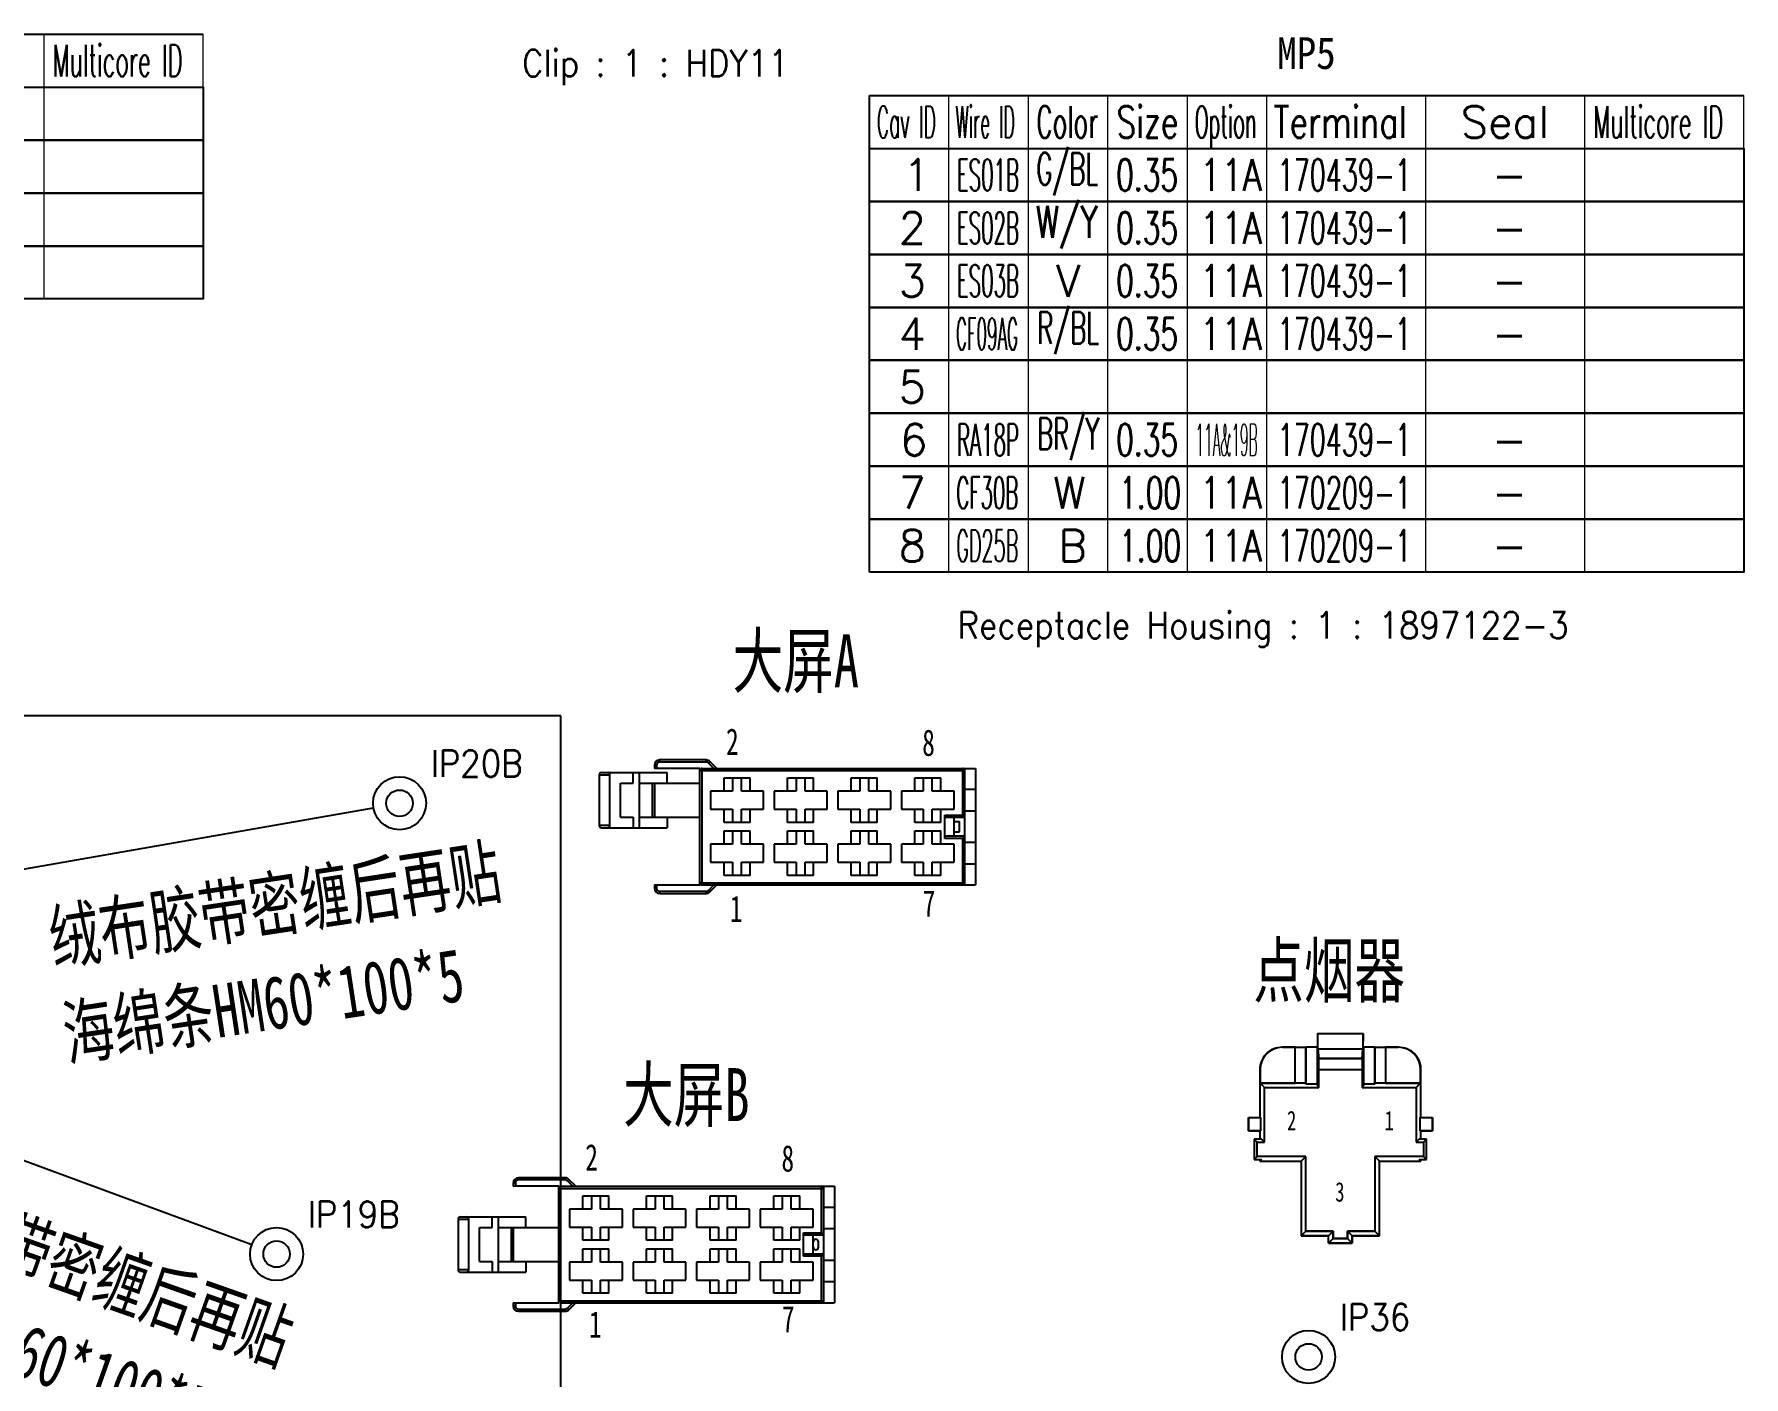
# Model space of a CAD drawing. Header units: inches. Extents: x 47316 to 59086, y 3141 to 11743.
# Drawn here: x 52563.9 to 52725.3, y 8480.9 to 8607.6 of the extents above; entities that cross this region are included whole.
import ezdxf

# ---------------------------------------------------------------- set-up
doc = ezdxf.new("R2010")
doc.units = ezdxf.units.IN
doc.header["$MEASUREMENT"] = 0
doc.layers.add('___SHELL', color=7, linetype='Continuous')
doc.styles.add('MtX_FangSong_GB2312', font='')
doc.styles.add('MtX_KaiTi_GB2312', font='')
doc.styles.get("Standard").update_dxf_attribs({"font": ''})
doc.styles.get('MtX_FangSong_GB2312').set_extended_font_data('FangSong_GB2312')
doc.styles.get('MtX_KaiTi_GB2312').set_extended_font_data('KaiTi_GB2312')
doc.styles.get('Standard').set_extended_font_data('SimSun')
doc.linetypes.add('_VH_FOAM_COVERING_2', pattern='A,0.0001,[31,VeSys.shx,S=0.1,R=0,X=0,Y=0],-0.4,[31,VeSys.shx,S=0.1,R=180,X=0,Y=0],-0.0001', length=0.4002)

msp = doc.modelspace()

# ---------------------------------------------------------------- linework, layer by layer
at = {"color": 0, "linetype": 'Continuous', "lineweight": -2}
for p, q in [((52497.38, 8607.59), (52579.88, 8607.59)), ((52497.38, 8602.59), (52579.88, 8602.59)), ((52642.76, 8601.8), (52725.26, 8601.8)), ((52642.76, 8596.8), (52642.76, 8601.8)), ((52642.76, 8596.8), (52725.26, 8596.8))]:
    msp.add_line(p, q, dxfattribs=at)
at = {"color": 7, "linetype": 'Continuous', "lineweight": 15}
for p, q in [((52564.88, 8602.59), (52564.88, 8607.59)), ((52579.88, 8602.59), (52579.88, 8607.59)), ((52650.26, 8596.8), (52650.26, 8601.8)), ((52657.76, 8596.8), (52657.76, 8601.8)), ((52665.26, 8596.8), (52665.26, 8601.8)), ((52672.76, 8596.8), (52672.76, 8601.8)), ((52680.26, 8596.8), (52680.26, 8601.8)), ((52695.26, 8596.8), (52695.26, 8601.8)), ((52710.26, 8596.8), (52710.26, 8601.8)), ((52725.26, 8596.8), (52725.26, 8601.8))]:
    msp.add_line(p, q, dxfattribs=at)
at = {"color": 102, "linetype": 'Continuous', "lineweight": 15}
for p, q in [((52564.88, 8597.59), (52564.88, 8602.59)), ((52564.88, 8592.59), (52564.88, 8597.59)), ((52650.26, 8591.8), (52650.26, 8596.8)), ((52657.76, 8591.8), (52657.76, 8596.8)), ((52665.26, 8591.8), (52665.26, 8596.8)), ((52672.76, 8591.8), (52672.76, 8596.8)), ((52680.26, 8591.8), (52680.26, 8596.8)), ((52695.26, 8591.8), (52695.26, 8596.8)), ((52710.26, 8591.8), (52710.26, 8596.8)), ((52564.88, 8587.59), (52564.88, 8592.59)), ((52650.26, 8586.8), (52650.26, 8591.8)), ((52657.76, 8586.8), (52657.76, 8591.8)), ((52665.26, 8586.8), (52665.26, 8591.8)), ((52672.76, 8586.8), (52672.76, 8591.8)), ((52680.26, 8586.8), (52680.26, 8591.8)), ((52695.26, 8586.8), (52695.26, 8591.8)), ((52710.26, 8586.8), (52710.26, 8591.8)), ((52564.88, 8582.59), (52564.88, 8587.59)), ((52650.26, 8581.8), (52650.26, 8586.8)), ((52657.76, 8581.8), (52657.76, 8586.8)), ((52665.26, 8581.8), (52665.26, 8586.8)), ((52672.76, 8581.8), (52672.76, 8586.8)), ((52680.26, 8581.8), (52680.26, 8586.8)), ((52695.26, 8581.8), (52695.26, 8586.8)), ((52710.26, 8581.8), (52710.26, 8586.8)), ((52650.26, 8576.8), (52650.26, 8581.8)), ((52657.76, 8576.8), (52657.76, 8581.8)), ((52665.26, 8576.8), (52665.26, 8581.8)), ((52672.76, 8576.8), (52672.76, 8581.8)), ((52680.26, 8576.8), (52680.26, 8581.8)), ((52695.26, 8576.8), (52695.26, 8581.8)), ((52710.26, 8576.8), (52710.26, 8581.8)), ((52650.26, 8571.8), (52650.26, 8576.8)), ((52657.76, 8571.8), (52657.76, 8576.8)), ((52665.26, 8571.8), (52665.26, 8576.8)), ((52672.76, 8571.8), (52672.76, 8576.8)), ((52680.26, 8571.8), (52680.26, 8576.8)), ((52695.26, 8571.8), (52695.26, 8576.8)), ((52710.26, 8571.8), (52710.26, 8576.8)), ((52650.26, 8566.8), (52650.26, 8571.8)), ((52657.76, 8566.8), (52657.76, 8571.8)), ((52665.26, 8566.8), (52665.26, 8571.8)), ((52672.76, 8566.8), (52672.76, 8571.8)), ((52680.26, 8566.8), (52680.26, 8571.8)), ((52695.26, 8566.8), (52695.26, 8571.8)), ((52710.26, 8566.8), (52710.26, 8571.8)), ((52650.26, 8561.8), (52650.26, 8566.8)), ((52657.76, 8561.8), (52657.76, 8566.8)), ((52665.26, 8561.8), (52665.26, 8566.8)), ((52672.76, 8561.8), (52672.76, 8566.8)), ((52680.26, 8561.8), (52680.26, 8566.8)), ((52695.26, 8561.8), (52695.26, 8566.8)), ((52710.26, 8561.8), (52710.26, 8566.8)), ((52650.26, 8556.8), (52650.26, 8561.8)), ((52657.76, 8556.8), (52657.76, 8561.8)), ((52665.26, 8556.8), (52665.26, 8561.8)), ((52672.76, 8556.8), (52672.76, 8561.8)), ((52680.26, 8556.8), (52680.26, 8561.8)), ((52695.26, 8556.8), (52695.26, 8561.8)), ((52710.26, 8556.8), (52710.26, 8561.8))]:
    msp.add_line(p, q, dxfattribs=at)
at = {"color": 1}
for p, q in [((52613.63, 8543.23), (52493.36, 8543.23)), ((52613.63, 8464.91), (52613.63, 8543.23))]:
    msp.add_line(p, q, dxfattribs=at)
at = {"color": 0, "linetype": '_VH_FOAM_COVERING_2', "lineweight": -2, "ltscale": 5}
for p, q in [((52514.84, 8520.35), (52595.96, 8534.55)), ((52584.47, 8493.3), (52514.73, 8519.05))]:
    msp.add_line(p, q, dxfattribs=at)
at = {"color": 0, "linetype": 'Continuous', "lineweight": -2}
for points in [[(52497.38, 8597.59), (52497.38, 8602.59), (52579.88, 8602.59), (52579.88, 8597.59)], [(52497.38, 8592.59), (52497.38, 8597.59), (52579.88, 8597.59), (52579.88, 8592.59)], [(52642.76, 8591.8), (52642.76, 8596.8), (52725.26, 8596.8), (52725.26, 8591.8)], [(52497.38, 8587.59), (52497.38, 8592.59), (52579.88, 8592.59), (52579.88, 8587.59)], [(52642.76, 8586.8), (52642.76, 8591.8), (52725.26, 8591.8), (52725.26, 8586.8)], [(52497.38, 8582.59), (52497.38, 8587.59), (52579.88, 8587.59), (52579.88, 8582.59)], [(52642.76, 8581.8), (52642.76, 8586.8), (52725.26, 8586.8), (52725.26, 8581.8)], [(52642.76, 8576.8), (52642.76, 8581.8), (52725.26, 8581.8), (52725.26, 8576.8)], [(52642.76, 8571.8), (52642.76, 8576.8), (52725.26, 8576.8), (52725.26, 8571.8)], [(52642.76, 8566.8), (52642.76, 8571.8), (52725.26, 8571.8), (52725.26, 8566.8)], [(52642.76, 8561.8), (52642.76, 8566.8), (52725.26, 8566.8), (52725.26, 8561.8)], [(52642.76, 8556.8), (52642.76, 8561.8), (52725.26, 8561.8), (52725.26, 8556.8)]]:
    msp.add_lwpolyline(points, close=True, dxfattribs=at)
for centre, radius in [((52598.42, 8534.99), 2.5), ((52598.42, 8534.99), 1.25), ((52586.82, 8492.44), 2.5), ((52586.82, 8492.44), 1.25), ((52684.2, 8482.73), 2.5), ((52684.2, 8482.73), 1.25)]:
    msp.add_circle(centre, radius, dxfattribs=at)
at = {"layer": '___SHELL', "color": 0, "linetype": 'ByBlock', "lineweight": -2}
for p, q in [((52622.47, 8538.58), (52622.47, 8538.28)), ((52622.67, 8538.58), (52622.47, 8538.58)), ((52622.67, 8538.58), (52622.67, 8538.28)), ((52622.97, 8538.88), (52622.97, 8539.08)), ((52627.36, 8539.08), (52622.97, 8539.08)), ((52627.36, 8538.88), (52622.97, 8538.88)), ((52627.36, 8538.88), (52627.36, 8539.08)), ((52627.57, 8538.79), (52627.71, 8538.93)), ((52628.08, 8538.28), (52627.57, 8538.79)), ((52628.37, 8538.28), (52627.71, 8538.93)), ((52617.27, 8537.68), (52617.27, 8532.88)), ((52617.27, 8537.68), (52618.27, 8537.68)), ((52617.47, 8537.88), (52623.67, 8537.88)), ((52618.27, 8532.88), (52618.27, 8537.68)), ((52620.47, 8536.88), (52620.47, 8537.88)), ((52621.07, 8532.68), (52621.07, 8537.88)), ((52626.77, 8538.28), (52622.47, 8538.28)), ((52623.67, 8536.88), (52623.67, 8537.88)), ((52626.77, 8527.28), (52626.77, 8538.28)), ((52626.77, 8538.08), (52651.77, 8538.08)), ((52626.97, 8527.28), (52626.97, 8538.28)), ((52626.97, 8538.28), (52652.77, 8538.28)), ((52629.04, 8536.13), (52629.04, 8537.38)), ((52629.04, 8537.38), (52631.49, 8537.38)), ((52629.84, 8537.38), (52629.84, 8536.13)), ((52630.69, 8536.13), (52630.69, 8537.38)), ((52631.49, 8536.13), (52631.49, 8537.38)), ((52635.04, 8536.13), (52635.04, 8537.38)), ((52635.04, 8537.38), (52637.49, 8537.38)), ((52635.84, 8537.38), (52635.84, 8536.13)), ((52636.69, 8536.13), (52636.69, 8537.38)), ((52637.49, 8536.13), (52637.49, 8537.38)), ((52641.04, 8537.38), (52643.49, 8537.38)), ((52641.04, 8536.13), (52641.04, 8537.38)), ((52641.84, 8537.38), (52641.84, 8536.13)), ((52642.69, 8536.13), (52642.69, 8537.38)), ((52643.49, 8536.13), (52643.49, 8537.38)), ((52647.04, 8537.38), (52649.49, 8537.38)), ((52647.04, 8536.13), (52647.04, 8537.38)), ((52647.84, 8537.38), (52647.84, 8536.13)), ((52648.69, 8536.13), (52648.69, 8537.38)), ((52649.49, 8536.13), (52649.49, 8537.38)), ((52651.57, 8533.88), (52651.57, 8538.28)), ((52651.77, 8527.28), (52651.77, 8538.28)), ((52652.77, 8538.28), (52652.77, 8527.28)), ((52619.27, 8533.68), (52619.27, 8536.88)), ((52619.27, 8536.88), (52620.47, 8536.88)), ((52621.07, 8536.88), (52626.77, 8536.88)), ((52622.27, 8536.88), (52622.27, 8533.68)), ((52622.47, 8536.88), (52622.47, 8533.68)), ((52627.77, 8536.13), (52627.77, 8534.43)), ((52629.84, 8536.13), (52627.77, 8536.13)), ((52632.77, 8536.13), (52630.69, 8536.13)), ((52632.77, 8534.43), (52632.77, 8536.13)), ((52633.77, 8536.13), (52633.77, 8534.43)), ((52635.84, 8536.13), (52633.77, 8536.13)), ((52638.77, 8536.13), (52636.69, 8536.13)), ((52638.77, 8534.43), (52638.77, 8536.13)), ((52641.84, 8536.13), (52639.77, 8536.13)), ((52639.77, 8536.13), (52639.77, 8534.43)), ((52644.77, 8536.13), (52642.69, 8536.13)), ((52644.77, 8534.43), (52644.77, 8536.13)), ((52647.84, 8536.13), (52645.77, 8536.13)), ((52645.77, 8536.13), (52645.77, 8534.43)), ((52650.77, 8536.13), (52648.69, 8536.13)), ((52650.77, 8534.43), (52650.77, 8536.13)), ((52652.77, 8536.28), (52651.77, 8536.28)), ((52627.77, 8534.43), (52629.84, 8534.43)), ((52629.04, 8533.18), (52629.04, 8534.43)), ((52629.84, 8534.43), (52629.84, 8533.18)), ((52630.69, 8533.18), (52630.69, 8534.43)), ((52630.69, 8534.43), (52632.77, 8534.43)), ((52631.49, 8533.18), (52631.49, 8534.43)), ((52633.77, 8534.43), (52635.84, 8534.43)), ((52635.04, 8533.18), (52635.04, 8534.43)), ((52635.84, 8534.43), (52635.84, 8533.18)), ((52636.69, 8533.18), (52636.69, 8534.43)), ((52636.69, 8534.43), (52638.77, 8534.43)), ((52637.49, 8533.18), (52637.49, 8534.43)), ((52639.77, 8534.43), (52641.84, 8534.43)), ((52641.04, 8533.18), (52641.04, 8534.43)), ((52641.84, 8534.43), (52641.84, 8533.18)), ((52642.69, 8534.43), (52644.77, 8534.43)), ((52642.69, 8533.18), (52642.69, 8534.43)), ((52643.49, 8533.18), (52643.49, 8534.43)), ((52645.77, 8534.43), (52647.84, 8534.43)), ((52647.04, 8533.18), (52647.04, 8534.43)), ((52647.84, 8534.43), (52647.84, 8533.18)), ((52648.69, 8534.43), (52650.77, 8534.43)), ((52648.69, 8533.18), (52648.69, 8534.43)), ((52649.49, 8533.18), (52649.49, 8534.43)), ((52649.87, 8533.88), (52651.57, 8533.88)), ((52649.87, 8531.68), (52649.87, 8533.88)), ((52651.77, 8533.68), (52651.57, 8533.88)), ((52651.77, 8534.28), (52652.77, 8534.28)), ((52618.27, 8532.88), (52617.27, 8532.88)), ((52617.47, 8532.68), (52623.67, 8532.68)), ((52619.27, 8533.68), (52620.47, 8533.68)), ((52620.47, 8533.68), (52620.47, 8532.68)), ((52621.07, 8533.68), (52626.77, 8533.68)), ((52623.67, 8533.68), (52623.67, 8532.68)), ((52631.49, 8533.18), (52629.04, 8533.18)), ((52629.04, 8531.13), (52629.04, 8532.38)), ((52629.04, 8532.38), (52631.49, 8532.38)), ((52629.84, 8532.38), (52629.84, 8531.13)), ((52630.69, 8531.13), (52630.69, 8532.38)), ((52631.49, 8531.13), (52631.49, 8532.38)), ((52637.49, 8533.18), (52635.04, 8533.18)), ((52635.04, 8531.13), (52635.04, 8532.38)), ((52635.04, 8532.38), (52637.49, 8532.38)), ((52635.84, 8532.38), (52635.84, 8531.13)), ((52636.69, 8531.13), (52636.69, 8532.38)), ((52637.49, 8531.13), (52637.49, 8532.38)), ((52643.49, 8533.18), (52641.04, 8533.18)), ((52641.04, 8532.38), (52643.49, 8532.38)), ((52641.04, 8531.13), (52641.04, 8532.38)), ((52641.84, 8532.38), (52641.84, 8531.13)), ((52642.69, 8531.13), (52642.69, 8532.38)), ((52643.49, 8531.13), (52643.49, 8532.38)), ((52649.49, 8533.18), (52647.04, 8533.18)), ((52647.04, 8532.38), (52649.49, 8532.38)), ((52647.04, 8531.13), (52647.04, 8532.38)), ((52647.84, 8532.38), (52647.84, 8531.13)), ((52648.69, 8531.13), (52648.69, 8532.38)), ((52649.49, 8531.13), (52649.49, 8532.38)), ((52649.87, 8533.68), (52651.77, 8533.68)), ((52650.77, 8531.88), (52650.77, 8533.68)), ((52650.77, 8533.28), (52651.27, 8533.28)), ((52650.77, 8532.28), (52651.27, 8532.28)), ((52651.27, 8532.28), (52651.27, 8533.28)), ((52627.77, 8531.13), (52627.77, 8529.43)), ((52629.84, 8531.13), (52627.77, 8531.13)), ((52632.77, 8531.13), (52630.69, 8531.13)), ((52632.77, 8529.43), (52632.77, 8531.13)), ((52633.77, 8531.13), (52633.77, 8529.43)), ((52635.84, 8531.13), (52633.77, 8531.13)), ((52638.77, 8531.13), (52636.69, 8531.13)), ((52638.77, 8529.43), (52638.77, 8531.13)), ((52641.84, 8531.13), (52639.77, 8531.13)), ((52639.77, 8531.13), (52639.77, 8529.43)), ((52644.77, 8531.13), (52642.69, 8531.13)), ((52644.77, 8529.43), (52644.77, 8531.13)), ((52647.84, 8531.13), (52645.77, 8531.13)), ((52645.77, 8531.13), (52645.77, 8529.43)), ((52650.77, 8531.13), (52648.69, 8531.13)), ((52651.77, 8531.88), (52649.87, 8531.88)), ((52651.57, 8531.68), (52649.87, 8531.68)), ((52650.77, 8529.43), (52650.77, 8531.13)), ((52651.77, 8531.88), (52651.57, 8531.68)), ((52651.57, 8527.28), (52651.57, 8531.68)), ((52652.77, 8531.28), (52651.77, 8531.28)), ((52627.77, 8529.43), (52629.84, 8529.43)), ((52629.04, 8528.18), (52629.04, 8529.43)), ((52629.84, 8529.43), (52629.84, 8528.18)), ((52630.69, 8528.18), (52630.69, 8529.43)), ((52630.69, 8529.43), (52632.77, 8529.43)), ((52631.49, 8528.18), (52631.49, 8529.43)), ((52633.77, 8529.43), (52635.84, 8529.43)), ((52635.04, 8528.18), (52635.04, 8529.43)), ((52635.84, 8529.43), (52635.84, 8528.18)), ((52636.69, 8529.43), (52638.77, 8529.43)), ((52636.69, 8528.18), (52636.69, 8529.43)), ((52637.49, 8528.18), (52637.49, 8529.43)), ((52639.77, 8529.43), (52641.84, 8529.43)), ((52641.04, 8528.18), (52641.04, 8529.43)), ((52641.84, 8529.43), (52641.84, 8528.18)), ((52642.69, 8529.43), (52644.77, 8529.43)), ((52642.69, 8528.18), (52642.69, 8529.43)), ((52643.49, 8528.18), (52643.49, 8529.43)), ((52645.77, 8529.43), (52647.84, 8529.43)), ((52647.04, 8528.18), (52647.04, 8529.43)), ((52647.84, 8529.43), (52647.84, 8528.18)), ((52648.69, 8529.43), (52650.77, 8529.43)), ((52648.69, 8528.18), (52648.69, 8529.43)), ((52649.49, 8528.18), (52649.49, 8529.43)), ((52651.77, 8529.28), (52652.77, 8529.28)), ((52622.47, 8527.28), (52622.47, 8526.98)), ((52622.47, 8527.28), (52626.77, 8527.28)), ((52622.67, 8527.28), (52622.67, 8526.98)), ((52626.77, 8527.48), (52651.77, 8527.48)), ((52626.97, 8527.28), (52652.77, 8527.28)), ((52627.57, 8526.77), (52628.08, 8527.28)), ((52627.71, 8526.63), (52628.37, 8527.28)), ((52631.49, 8528.18), (52629.04, 8528.18)), ((52637.49, 8528.18), (52635.04, 8528.18)), ((52643.49, 8528.18), (52641.04, 8528.18)), ((52649.49, 8528.18), (52647.04, 8528.18)), ((52622.67, 8526.98), (52622.47, 8526.98)), ((52622.97, 8526.68), (52622.97, 8526.48)), ((52622.97, 8526.68), (52627.36, 8526.68)), ((52622.97, 8526.48), (52627.36, 8526.48)), ((52627.36, 8526.68), (52627.36, 8526.48)), ((52627.57, 8526.77), (52627.71, 8526.63))]:
    msp.add_line(p, q, dxfattribs=at)
at = {"layer": '___SHELL', "color": 0, "lineweight": -2}
for p, q in [((52685.05, 8513.27), (52685.06, 8513.27)), ((52685.05, 8513.27), (52685.05, 8512.06)), ((52685.05, 8513.27), (52685.05, 8512.06)), ((52685.08, 8511.77), (52685.06, 8513.27)), ((52685.06, 8513.27), (52689.34, 8513.27)), ((52685.08, 8511.77), (52685.06, 8513.27)), ((52685.06, 8513.27), (52689.34, 8513.27)), ((52689.34, 8513.27), (52689.32, 8511.77)), ((52689.34, 8513.27), (52689.32, 8511.77)), ((52689.34, 8513.27), (52689.35, 8513.27)), ((52689.35, 8512.06), (52689.35, 8513.27)), ((52689.35, 8512.06), (52689.35, 8513.27)), ((52680.79, 8511.74), (52680.76, 8511.73)), ((52682.93, 8511.96), (52681.73, 8511.96)), ((52681.73, 8511.96), (52682.93, 8511.96)), ((52682.93, 8508.57), (52682.93, 8511.96)), ((52682.93, 8508.57), (52682.93, 8511.96)), ((52683.95, 8512), (52683.95, 8508.49)), ((52683.95, 8508.49), (52683.95, 8512)), ((52683.95, 8512), (52685, 8512)), ((52683.95, 8512), (52685, 8512)), ((52685.05, 8512.06), (52685, 8512)), ((52685, 8512), (52685.05, 8512.06)), ((52685, 8512), (52685, 8508.49)), ((52685, 8512), (52685, 8508.49)), ((52685.15, 8510.9), (52685.08, 8511.77)), ((52689.32, 8511.77), (52685.08, 8511.77)), ((52685.08, 8511.77), (52685.15, 8510.9)), ((52689.32, 8511.77), (52685.08, 8511.77)), ((52689.24, 8510.9), (52689.32, 8511.77)), ((52689.32, 8511.77), (52689.24, 8510.9)), ((52689.4, 8512), (52689.35, 8512.06)), ((52689.35, 8512.06), (52689.4, 8512)), ((52689.4, 8508.49), (52689.4, 8512)), ((52689.4, 8512), (52690.45, 8512)), ((52689.4, 8512), (52690.45, 8512)), ((52690.45, 8512), (52690.45, 8508.49)), ((52690.45, 8508.49), (52690.45, 8512)), ((52692.67, 8511.96), (52691.47, 8511.96)), ((52691.47, 8511.96), (52691.47, 8508.57)), ((52691.47, 8511.96), (52691.47, 8508.57)), ((52691.47, 8511.96), (52692.67, 8511.96)), ((52693.64, 8511.73), (52693.61, 8511.74)), ((52679.63, 8509.86), (52679.6, 8509.85)), ((52679.63, 8509.86), (52679.6, 8509.85)), ((52679.6, 8509.85), (52679.6, 8505.33)), ((52679.6, 8509.85), (52679.6, 8505.33)), ((52679.63, 8509.86), (52679.63, 8508.57)), ((52679.63, 8508.57), (52679.63, 8509.86)), ((52685.15, 8510.9), (52689.24, 8510.9)), ((52689.24, 8510.9), (52685.15, 8510.9)), ((52685.16, 8508.16), (52685.16, 8509.86)), ((52685.16, 8509.86), (52689.24, 8509.86)), ((52685.16, 8508.16), (52685.16, 8509.86)), ((52685.16, 8509.86), (52689.24, 8509.86)), ((52689.24, 8509.86), (52689.24, 8508.16)), ((52689.24, 8509.86), (52689.24, 8508.16)), ((52694.8, 8509.85), (52694.77, 8509.86)), ((52694.8, 8509.85), (52694.77, 8509.86)), ((52694.77, 8508.57), (52694.77, 8509.86)), ((52694.77, 8509.86), (52694.77, 8508.57)), ((52694.8, 8505.33), (52694.8, 8509.85)), ((52694.8, 8505.33), (52694.8, 8509.85)), ((52682.93, 8508.57), (52679.63, 8508.57)), ((52679.63, 8508.57), (52680.03, 8508.16)), ((52679.63, 8508.57), (52682.93, 8508.57)), ((52680.03, 8508.16), (52679.63, 8508.57)), ((52680.03, 8503.01), (52680.03, 8508.16)), ((52680.03, 8508.16), (52685.16, 8508.16)), ((52680.03, 8508.16), (52685.16, 8508.16)), ((52680.03, 8503.01), (52680.03, 8508.16)), ((52685, 8508.49), (52683.95, 8508.49)), ((52685, 8508.49), (52683.95, 8508.49)), ((52685.16, 8508.16), (52685, 8508.49)), ((52685, 8508.49), (52685.16, 8508.16)), ((52689.4, 8508.49), (52689.24, 8508.16)), ((52689.24, 8508.16), (52689.4, 8508.49)), ((52689.24, 8508.16), (52694.36, 8508.16)), ((52689.24, 8508.16), (52694.36, 8508.16)), ((52690.45, 8508.49), (52689.4, 8508.49)), ((52690.45, 8508.49), (52689.4, 8508.49)), ((52691.47, 8508.57), (52694.77, 8508.57)), ((52694.77, 8508.57), (52691.47, 8508.57)), ((52694.36, 8508.16), (52694.77, 8508.57)), ((52694.77, 8508.57), (52694.36, 8508.16)), ((52694.36, 8508.16), (52694.36, 8503.01)), ((52694.36, 8508.16), (52694.36, 8503.01)), ((52678.52, 8505.33), (52679.67, 8505.33)), ((52678.52, 8505.33), (52678.52, 8504.07)), ((52678.52, 8505.33), (52678.52, 8504.07)), ((52678.52, 8504.07), (52678.52, 8505.33)), ((52678.52, 8505.33), (52679.67, 8505.33)), ((52679.67, 8505.33), (52679.67, 8504.07)), ((52679.67, 8505.33), (52679.67, 8504.07)), ((52694.73, 8505.33), (52695.88, 8505.33)), ((52694.73, 8505.33), (52695.88, 8505.33)), ((52694.73, 8504.07), (52694.73, 8505.33)), ((52694.73, 8504.07), (52694.73, 8505.33)), ((52695.88, 8504.07), (52695.88, 8505.33)), ((52695.88, 8505.33), (52695.88, 8504.07)), ((52678.52, 8504.07), (52679.62, 8504.07)), ((52679.67, 8504.07), (52678.52, 8504.07)), ((52679.67, 8504.07), (52678.52, 8504.07)), ((52679.75, 8503.3), (52679.07, 8503.3)), ((52679.07, 8503.3), (52679.35, 8503.01)), ((52679.35, 8503.01), (52679.07, 8503.3)), ((52679.07, 8503.3), (52679.07, 8501.37)), ((52679.07, 8503.3), (52679.07, 8501.37)), ((52679.75, 8503.3), (52679.07, 8503.3)), ((52679.6, 8504.07), (52679.6, 8503.3)), ((52679.6, 8504.07), (52679.6, 8503.3)), ((52679.67, 8504.07), (52679.62, 8504.07)), ((52679.75, 8503.3), (52680.03, 8503.01)), ((52680.03, 8503.01), (52679.75, 8503.3)), ((52694.64, 8503.3), (52694.36, 8503.01)), ((52694.36, 8503.01), (52694.64, 8503.3)), ((52695.33, 8503.3), (52694.64, 8503.3)), ((52695.33, 8503.3), (52694.64, 8503.3)), ((52694.77, 8504.07), (52694.73, 8504.07)), ((52695.88, 8504.07), (52694.73, 8504.07)), ((52695.88, 8504.07), (52694.73, 8504.07)), ((52694.77, 8504.07), (52695.88, 8504.07)), ((52694.8, 8503.3), (52694.8, 8504.07)), ((52694.8, 8503.3), (52694.8, 8504.07)), ((52695.05, 8503.01), (52695.33, 8503.3)), ((52695.33, 8503.3), (52695.05, 8503.01)), ((52695.33, 8501.37), (52695.33, 8503.3)), ((52695.33, 8501.37), (52695.33, 8503.3)), ((52679.35, 8501.65), (52679.07, 8501.37)), ((52679.07, 8501.37), (52679.35, 8501.65)), ((52679.35, 8501.65), (52679.35, 8503.01)), ((52679.35, 8503.01), (52680.03, 8503.01)), ((52679.35, 8503.01), (52680.03, 8503.01)), ((52679.35, 8501.65), (52679.35, 8503.01)), ((52683.94, 8501.65), (52679.35, 8501.65)), ((52683.94, 8501.65), (52679.35, 8501.65)), ((52683.94, 8501.65), (52683.51, 8501.22)), ((52683.51, 8501.22), (52683.94, 8501.65)), ((52683.94, 8494.6), (52683.94, 8501.65)), ((52683.94, 8494.6), (52683.94, 8501.65)), ((52695.05, 8501.65), (52690.45, 8501.65)), ((52690.45, 8501.65), (52690.45, 8494.6)), ((52690.45, 8501.65), (52690.89, 8501.22)), ((52695.05, 8501.65), (52690.45, 8501.65)), ((52690.89, 8501.22), (52690.45, 8501.65)), ((52690.45, 8501.65), (52690.45, 8494.6)), ((52694.36, 8503.01), (52695.05, 8503.01)), ((52694.36, 8503.01), (52695.05, 8503.01)), ((52695.05, 8503.01), (52695.05, 8501.65)), ((52695.05, 8503.01), (52695.05, 8501.65)), ((52695.33, 8501.37), (52695.05, 8501.65)), ((52695.05, 8501.65), (52695.33, 8501.37)), ((52679.07, 8501.37), (52679.75, 8501.37)), ((52679.07, 8501.37), (52679.75, 8501.37)), ((52679.6, 8501.37), (52679.6, 8501.22)), ((52679.6, 8501.37), (52679.6, 8501.22)), ((52679.6, 8501.22), (52679.75, 8501.37)), ((52679.75, 8501.37), (52679.6, 8501.22)), ((52679.6, 8501.22), (52683.51, 8501.22)), ((52683.51, 8501.22), (52683.51, 8494.16)), ((52683.51, 8501.22), (52683.51, 8494.16)), ((52690.89, 8494.16), (52690.89, 8501.22)), ((52690.89, 8501.22), (52694.8, 8501.22)), ((52690.89, 8494.16), (52690.89, 8501.22)), ((52694.8, 8501.22), (52694.64, 8501.37)), ((52694.64, 8501.37), (52695.33, 8501.37)), ((52694.64, 8501.37), (52695.33, 8501.37)), ((52694.64, 8501.37), (52694.8, 8501.22)), ((52694.8, 8501.22), (52694.8, 8501.37)), ((52694.8, 8501.22), (52694.8, 8501.37)), ((52609.15, 8499.14), (52609.15, 8498.84)), ((52609.35, 8499.14), (52609.15, 8499.14)), ((52613.45, 8498.84), (52609.15, 8498.84)), ((52609.35, 8499.14), (52609.35, 8498.84)), ((52609.65, 8499.44), (52609.65, 8499.64)), ((52614.04, 8499.64), (52609.65, 8499.64)), ((52614.04, 8499.44), (52609.65, 8499.44)), ((52613.45, 8487.84), (52613.45, 8498.84)), ((52613.45, 8498.64), (52638.45, 8498.64)), ((52613.65, 8487.84), (52613.65, 8498.84)), ((52613.65, 8498.84), (52639.45, 8498.84)), ((52614.04, 8499.44), (52614.04, 8499.64)), ((52614.26, 8499.35), (52614.4, 8499.49)), ((52614.77, 8498.84), (52614.26, 8499.35)), ((52615.05, 8498.84), (52614.4, 8499.49)), ((52638.25, 8494.44), (52638.25, 8498.84)), ((52638.45, 8487.84), (52638.45, 8498.84)), ((52639.45, 8498.84), (52639.45, 8487.84)), ((52614.45, 8496.69), (52614.45, 8494.99)), ((52616.53, 8496.69), (52614.45, 8496.69)), ((52615.73, 8496.69), (52615.73, 8497.94)), ((52615.73, 8497.94), (52618.18, 8497.94)), ((52616.53, 8497.94), (52616.53, 8496.69)), ((52617.38, 8496.69), (52617.38, 8497.94)), ((52619.45, 8496.69), (52617.38, 8496.69)), ((52618.18, 8496.69), (52618.18, 8497.94)), ((52619.45, 8494.99), (52619.45, 8496.69)), ((52620.45, 8496.69), (52620.45, 8494.99)), ((52622.53, 8496.69), (52620.45, 8496.69)), ((52621.73, 8496.69), (52621.73, 8497.94)), ((52621.73, 8497.94), (52624.18, 8497.94)), ((52622.53, 8497.94), (52622.53, 8496.69)), ((52623.38, 8496.69), (52623.38, 8497.94)), ((52625.45, 8496.69), (52623.38, 8496.69)), ((52624.18, 8496.69), (52624.18, 8497.94)), ((52625.45, 8494.99), (52625.45, 8496.69)), ((52628.53, 8496.69), (52626.45, 8496.69)), ((52626.45, 8496.69), (52626.45, 8494.99)), ((52627.73, 8497.94), (52630.18, 8497.94)), ((52627.73, 8496.69), (52627.73, 8497.94)), ((52628.53, 8497.94), (52628.53, 8496.69)), ((52629.38, 8496.69), (52629.38, 8497.94)), ((52631.45, 8496.69), (52629.38, 8496.69)), ((52630.18, 8496.69), (52630.18, 8497.94)), ((52631.45, 8494.99), (52631.45, 8496.69)), ((52634.53, 8496.69), (52632.45, 8496.69)), ((52632.45, 8496.69), (52632.45, 8494.99)), ((52633.73, 8497.94), (52636.18, 8497.94)), ((52633.73, 8496.69), (52633.73, 8497.94)), ((52634.53, 8497.94), (52634.53, 8496.69)), ((52635.38, 8496.69), (52635.38, 8497.94)), ((52637.45, 8496.69), (52635.38, 8496.69)), ((52636.18, 8496.69), (52636.18, 8497.94)), ((52637.45, 8494.99), (52637.45, 8496.69)), ((52639.45, 8496.84), (52638.45, 8496.84)), ((52603.95, 8495.74), (52603.95, 8490.94)), ((52603.95, 8495.74), (52604.95, 8495.74)), ((52604.15, 8495.94), (52610.35, 8495.94)), ((52604.95, 8490.94), (52604.95, 8495.74)), ((52607.15, 8494.94), (52607.15, 8495.94)), ((52607.75, 8490.74), (52607.75, 8495.94)), ((52610.35, 8494.94), (52610.35, 8495.94)), ((52605.95, 8491.74), (52605.95, 8494.94)), ((52605.95, 8494.94), (52607.15, 8494.94)), ((52607.75, 8494.94), (52613.45, 8494.94)), ((52608.95, 8494.94), (52608.95, 8491.74)), ((52609.15, 8494.94), (52609.15, 8491.74)), ((52614.45, 8494.99), (52616.53, 8494.99)), ((52615.73, 8493.74), (52615.73, 8494.99)), ((52618.18, 8493.74), (52615.73, 8493.74)), ((52616.53, 8494.99), (52616.53, 8493.74)), ((52617.38, 8493.74), (52617.38, 8494.99)), ((52617.38, 8494.99), (52619.45, 8494.99)), ((52618.18, 8493.74), (52618.18, 8494.99)), ((52620.45, 8494.99), (52622.53, 8494.99)), ((52621.73, 8493.74), (52621.73, 8494.99)), ((52624.18, 8493.74), (52621.73, 8493.74)), ((52622.53, 8494.99), (52622.53, 8493.74)), ((52623.38, 8493.74), (52623.38, 8494.99)), ((52623.38, 8494.99), (52625.45, 8494.99)), ((52624.18, 8493.74), (52624.18, 8494.99)), ((52626.45, 8494.99), (52628.53, 8494.99)), ((52627.73, 8493.74), (52627.73, 8494.99)), ((52630.18, 8493.74), (52627.73, 8493.74)), ((52628.53, 8494.99), (52628.53, 8493.74)), ((52629.38, 8494.99), (52631.45, 8494.99)), ((52629.38, 8493.74), (52629.38, 8494.99)), ((52630.18, 8493.74), (52630.18, 8494.99)), ((52632.45, 8494.99), (52634.53, 8494.99)), ((52633.73, 8493.74), (52633.73, 8494.99)), ((52636.18, 8493.74), (52633.73, 8493.74)), ((52634.53, 8494.99), (52634.53, 8493.74)), ((52635.38, 8494.99), (52637.45, 8494.99)), ((52635.38, 8493.74), (52635.38, 8494.99)), ((52636.18, 8493.74), (52636.18, 8494.99)), ((52636.55, 8494.44), (52638.25, 8494.44)), ((52636.55, 8492.24), (52636.55, 8494.44)), ((52636.55, 8494.24), (52638.45, 8494.24)), ((52637.45, 8492.44), (52637.45, 8494.24)), ((52637.95, 8493.09), (52637.95, 8493.59)), ((52638.45, 8494.24), (52638.25, 8494.44)), ((52638.45, 8494.84), (52639.45, 8494.84)), ((52683.51, 8494.16), (52683.94, 8494.6)), ((52683.51, 8494.16), (52683.94, 8494.6)), ((52683.51, 8494.16), (52686.08, 8494.16)), ((52686.08, 8494.16), (52683.51, 8494.16)), ((52686.52, 8494.6), (52683.94, 8494.6)), ((52683.94, 8494.6), (52686.52, 8494.6)), ((52686.08, 8494.16), (52686.52, 8494.6)), ((52686.52, 8494.6), (52686.08, 8494.16)), ((52686.08, 8493.48), (52686.08, 8494.16)), ((52686.52, 8493.92), (52686.08, 8493.48)), ((52686.08, 8493.48), (52686.52, 8493.92)), ((52686.08, 8493.48), (52688.31, 8493.48)), ((52688.31, 8493.48), (52686.08, 8493.48)), ((52686.52, 8493.92), (52686.52, 8494.6)), ((52686.52, 8494.6), (52686.52, 8493.92)), ((52687.88, 8493.92), (52686.52, 8493.92)), ((52686.52, 8493.92), (52687.88, 8493.92)), ((52687.88, 8494.6), (52690.45, 8494.6)), ((52688.31, 8494.16), (52687.88, 8494.6)), ((52690.45, 8494.6), (52687.88, 8494.6)), ((52687.88, 8494.6), (52687.88, 8493.92)), ((52687.88, 8493.92), (52687.88, 8494.6)), ((52687.88, 8494.6), (52688.31, 8494.16)), ((52688.31, 8493.48), (52687.88, 8493.92)), ((52687.88, 8493.92), (52688.31, 8493.48)), ((52688.31, 8493.48), (52688.31, 8494.16)), ((52688.31, 8494.16), (52690.89, 8494.16)), ((52690.89, 8494.16), (52688.31, 8494.16)), ((52688.31, 8494.16), (52688.31, 8493.48)), ((52690.45, 8494.6), (52690.89, 8494.16)), ((52690.45, 8494.6), (52690.89, 8494.16)), ((52615.73, 8491.69), (52615.73, 8492.94)), ((52615.73, 8492.94), (52618.18, 8492.94)), ((52616.53, 8492.94), (52616.53, 8491.69)), ((52617.38, 8491.69), (52617.38, 8492.94)), ((52618.18, 8491.69), (52618.18, 8492.94)), ((52621.73, 8491.69), (52621.73, 8492.94)), ((52621.73, 8492.94), (52624.18, 8492.94)), ((52622.53, 8492.94), (52622.53, 8491.69)), ((52623.38, 8491.69), (52623.38, 8492.94)), ((52624.18, 8491.69), (52624.18, 8492.94)), ((52627.73, 8492.94), (52630.18, 8492.94)), ((52627.73, 8491.69), (52627.73, 8492.94)), ((52628.53, 8492.94), (52628.53, 8491.69)), ((52629.38, 8491.69), (52629.38, 8492.94)), ((52630.18, 8491.69), (52630.18, 8492.94)), ((52633.73, 8492.94), (52636.18, 8492.94)), ((52633.73, 8491.69), (52633.73, 8492.94)), ((52634.53, 8492.94), (52634.53, 8491.69)), ((52635.38, 8491.69), (52635.38, 8492.94)), ((52636.18, 8491.69), (52636.18, 8492.94)), ((52638.45, 8492.44), (52636.55, 8492.44)), ((52638.25, 8492.24), (52636.55, 8492.24)), ((52638.45, 8492.44), (52638.25, 8492.24)), ((52638.25, 8487.84), (52638.25, 8492.24)), ((52639.45, 8491.84), (52638.45, 8491.84)), ((52604.95, 8490.94), (52603.95, 8490.94)), ((52604.15, 8490.74), (52610.35, 8490.74)), ((52605.95, 8491.74), (52607.15, 8491.74)), ((52607.15, 8491.74), (52607.15, 8490.74)), ((52607.75, 8491.74), (52613.45, 8491.74)), ((52610.35, 8491.74), (52610.35, 8490.74)), ((52614.45, 8491.69), (52614.45, 8489.99)), ((52616.53, 8491.69), (52614.45, 8491.69)), ((52619.45, 8491.69), (52617.38, 8491.69)), ((52619.45, 8489.99), (52619.45, 8491.69)), ((52620.45, 8491.69), (52620.45, 8489.99)), ((52622.53, 8491.69), (52620.45, 8491.69)), ((52625.45, 8491.69), (52623.38, 8491.69)), ((52625.45, 8489.99), (52625.45, 8491.69)), ((52628.53, 8491.69), (52626.45, 8491.69)), ((52626.45, 8491.69), (52626.45, 8489.99)), ((52631.45, 8491.69), (52629.38, 8491.69)), ((52631.45, 8489.99), (52631.45, 8491.69)), ((52634.53, 8491.69), (52632.45, 8491.69)), ((52632.45, 8491.69), (52632.45, 8489.99)), ((52637.45, 8491.69), (52635.38, 8491.69)), ((52637.45, 8489.99), (52637.45, 8491.69)), ((52614.45, 8489.99), (52616.53, 8489.99)), ((52615.73, 8488.74), (52615.73, 8489.99)), ((52618.18, 8488.74), (52615.73, 8488.74)), ((52616.53, 8489.99), (52616.53, 8488.74)), ((52617.38, 8488.74), (52617.38, 8489.99)), ((52617.38, 8489.99), (52619.45, 8489.99)), ((52618.18, 8488.74), (52618.18, 8489.99)), ((52620.45, 8489.99), (52622.53, 8489.99)), ((52621.73, 8488.74), (52621.73, 8489.99)), ((52624.18, 8488.74), (52621.73, 8488.74)), ((52622.53, 8489.99), (52622.53, 8488.74)), ((52623.38, 8489.99), (52625.45, 8489.99)), ((52623.38, 8488.74), (52623.38, 8489.99)), ((52624.18, 8488.74), (52624.18, 8489.99)), ((52626.45, 8489.99), (52628.53, 8489.99)), ((52627.73, 8488.74), (52627.73, 8489.99)), ((52630.18, 8488.74), (52627.73, 8488.74)), ((52628.53, 8489.99), (52628.53, 8488.74)), ((52629.38, 8489.99), (52631.45, 8489.99)), ((52629.38, 8488.74), (52629.38, 8489.99)), ((52630.18, 8488.74), (52630.18, 8489.99)), ((52632.45, 8489.99), (52634.53, 8489.99)), ((52633.73, 8488.74), (52633.73, 8489.99)), ((52636.18, 8488.74), (52633.73, 8488.74)), ((52634.53, 8489.99), (52634.53, 8488.74)), ((52635.38, 8489.99), (52637.45, 8489.99)), ((52635.38, 8488.74), (52635.38, 8489.99)), ((52636.18, 8488.74), (52636.18, 8489.99)), ((52638.45, 8489.84), (52639.45, 8489.84)), ((52609.15, 8487.84), (52609.15, 8487.54)), ((52609.15, 8487.84), (52613.45, 8487.84)), ((52609.35, 8487.54), (52609.15, 8487.54)), ((52609.35, 8487.84), (52609.35, 8487.54)), ((52609.65, 8487.24), (52609.65, 8487.04)), ((52609.65, 8487.24), (52614.04, 8487.24)), ((52609.65, 8487.04), (52614.04, 8487.04)), ((52613.45, 8488.04), (52638.45, 8488.04)), ((52613.65, 8487.84), (52639.45, 8487.84)), ((52614.04, 8487.24), (52614.04, 8487.04)), ((52614.26, 8487.32), (52614.77, 8487.84)), ((52614.26, 8487.32), (52614.4, 8487.18)), ((52614.4, 8487.18), (52615.05, 8487.84))]:
    msp.add_line(p, q, dxfattribs=at)
at = {"layer": '___SHELL', "color": 0, "linetype": 'ByBlock', "lineweight": -2}
for centre, radius, start, end in [((52622.97, 8538.58), 0.5, 90, 180), ((52622.97, 8538.58), 0.3, 90, 180), ((52627.36, 8538.58), 0.5, 45, 90), ((52627.36, 8538.58), 0.3, 45, 90), ((52617.47, 8537.68), 0.2, 90, 180), ((52618.07, 8537.68), 0.2, 0, 90), ((52626.97, 8538.08), 0.2, 90, 180), ((52651.57, 8538.08), 0.2, 0, 90), ((52617.47, 8532.88), 0.2, 180, 270), ((52618.07, 8532.88), 0.2, 270, 0), ((52626.97, 8527.48), 0.2, 180, 270), ((52651.57, 8527.48), 0.2, 270, 0), ((52622.97, 8526.98), 0.5, 180, 270), ((52622.97, 8526.98), 0.3, 180, 270), ((52627.36, 8526.98), 0.3, 270, 315), ((52627.36, 8526.98), 0.5, 270, 315)]:
    msp.add_arc(centre, radius, start, end, dxfattribs=at)
at = {"layer": '___SHELL', "color": 0, "lineweight": -2}
for centre, radius, start, end in [((52681.7, 8509.85), 2.1, 116.1798, 179.9962), ((52681.7, 8509.85), 2.1, 134.995, 179.9979), ((52681.73, 8509.86), 2.1, 89.9983, 179.9943), ((52681.73, 8509.86), 2.1, 134.9951, 179.9981), ((52681.7, 8509.85), 2.1, 116.6465, 134.997), ((52681.73, 8509.86), 2.1, 112.4985, 134.9965), ((52681.73, 8509.86), 2.1, 89.9998, 112.4983), ((52683.08, 8570.57), 58.61, 269.8517, 270.8475), ((52683.13, 8564.1), 52.14, 269.7748, 270.8932), ((52691.31, 8570.58), 58.61, 269.1525, 270.1483), ((52691.26, 8564.1), 52.14, 269.1062, 270.2246), ((52692.67, 8509.86), 2.1, 0.0057, 90.0017), ((52692.67, 8509.86), 2.1, 67.5017, 90.0002), ((52692.67, 8509.86), 2.1, 45.0035, 67.5015), ((52692.7, 8509.85), 2.1, 0.0035, 63.4146), ((52692.7, 8509.85), 2.1, 45.0032, 63.4094), ((52692.67, 8509.86), 2.1, 0.0018, 45.0049), ((52692.7, 8509.85), 2.1, 0.0021, 45.0049), ((52643.75, 8510.12), 41.41, 359.6415, 1.0865), ((52639.45, 8510.08), 45.71, 359.7141, 1.0232), ((52730.65, 8510.12), 41.41, 178.9135, 180.3585), ((52734.95, 8510.09), 45.71, 178.9774, 180.2865), ((52683.13, 8482.5), 26.07, 88.2125, 90.4493), ((52682.98, 8462.33), 46.24, 89.1338, 90.0578), ((52683.6, 8501.45), 7.11, 87.1902, 89.3882), ((52691.26, 8482.5), 26.07, 89.5508, 91.7874), ((52690.8, 8501.45), 7.12, 90.6142, 92.8119), ((52691.42, 8462.33), 46.24, 89.9422, 90.8662), ((52609.65, 8499.14), 0.5, 90, 180), ((52609.65, 8499.14), 0.3, 90, 180), ((52613.65, 8498.64), 0.2, 90, 180), ((52614.04, 8499.14), 0.5, 45, 90), ((52614.04, 8499.14), 0.3, 45, 90), ((52638.25, 8498.64), 0.2, 0, 90), ((52604.15, 8495.74), 0.2, 90, 180), ((52604.75, 8495.74), 0.2, 0, 90), ((52637.7, 8493.59), 0.25, 0, 180), ((52637.7, 8493.09), 0.25, 180, 0), ((52604.15, 8490.94), 0.2, 180, 270), ((52604.75, 8490.94), 0.2, 270, 0), ((52609.65, 8487.54), 0.5, 180, 270), ((52609.65, 8487.54), 0.3, 180, 270), ((52613.65, 8488.04), 0.2, 180, 270), ((52614.04, 8487.54), 0.3, 270, 315), ((52614.04, 8487.54), 0.5, 270, 315), ((52638.25, 8488.04), 0.2, 270, 0)]:
    msp.add_arc(centre, radius, start, end, dxfattribs=at)

# ---------------------------------------------------------------- texts
at = {"color": 0, "lineweight": -2, "style": 'MtX_FangSong_GB2312', "width": 0.7}
for s, rotation, p in [('大屏A', 360, (52629.85, 8545.94)), ('绒布胶带密缠后再贴', 8.6134, (52565.77, 8519.74)), ('点烟器', 360, (52678.98, 8516.72)), ('海绵条HM60*100*5', 8.6134, (52567.08, 8510.69)), ('大屏B', 360, (52619.52, 8504.99)), ('绒布胶带密缠后再贴', 340.5523, (52546.65, 8496.18)), ('海绵条HM60*100*5', 340.5523, (52543.55, 8487.58))]:
    msp.add_text(s, height=5, rotation=rotation, dxfattribs=at).set_placement(p)
at = {"color": 7, "linetype": 'Continuous', "lineweight": 15, "char_height": 3, "attachment_point": 1}
for s, insert, width in [('\\Fromans.shx;\\W0.5185185185;\\T1.0000000000;\\o\\lMulticore ID', (52565.68, 8606.59), 14), ('\\Fromans.shx;\\W0.4292452830;\\T1.0000000000;\\o\\lCav ID', (52643.45, 8600.8), 6.5), ('\\Fromans.shx;\\W0.4026548673;\\T1.0000000000;\\o\\lWire ID', (52650.88, 8600.8), 6.5), ('\\Fromans.shx;\\W0.5687500000;\\T1.0000000000;\\o\\lColor', (52658.51, 8600.8), 6.5), ('\\Fromans.shx;\\W0.7222222222;\\T1.0000000000;\\o\\lSize', (52666.07, 8600.8), 6.5), ('\\Fromans.shx;\\W0.4595959596;\\T1.0000000000;\\o\\lOption', (52673.46, 8600.8), 6.5), ('\\Fromans.shx;\\W0.7480916031;\\T1.0000000000;\\o\\lTerminal', (52680.87, 8600.8), 14), ('\\Fromans.shx;\\W1.0000000000;\\T1.0000000000;\\o\\lSeal', (52698.55, 8600.8), 9.2857), ('\\Fromans.shx;\\W0.5185185185;\\T1.0000000000;\\o\\lMulticore ID', (52711.06, 8600.8), 14), ('\\Fromans.shx;\\W1.0000000000;\\T1.0000000000;\\o\\l1', (52645.94, 8595.8), 2.8571), ('\\Fromans.shx;\\W1.0000000000;\\T1.0000000000;\\o\\l2', (52645.51, 8590.8), 2.8571), ('\\Fromans.shx;\\W1.0000000000;\\T1.0000000000;\\o\\l3', (52645.51, 8585.8), 2.8571), ('\\Fromans.shx;\\W1.0000000000;\\T1.0000000000;\\o\\l4', (52645.51, 8580.8), 2.8571), ('\\Fromans.shx;\\W1.0000000000;\\T1.0000000000;\\o\\l5', (52645.51, 8575.8), 2.8571), ('\\Fromans.shx;\\W1.0000000000;\\T1.0000000000;\\o\\l6', (52645.66, 8570.8), 2.8571), ('\\Fromans.shx;\\W1.0000000000;\\T1.0000000000;\\o\\l7', (52645.51, 8565.8), 2.8571), ('\\Fromans.shx;\\W1.0000000000;\\T1.0000000000;\\o\\l8', (52645.51, 8560.8), 2.8571)]:
    msp.add_mtext(s, dxfattribs=dict(at, insert=insert, width=width))
at = {"color": 6, "linetype": 'Continuous', "lineweight": 20, "insert": (52681.24, 8607.3), "char_height": 3, "width": 5.8247, "attachment_point": 1}
msp.add_mtext('\\f黑体|b0|i0|c1|p0;\\W0.9000000000;\\T1.0000000000;\\o\\lMP5', dxfattribs=at)
at = {"color": 42, "linetype": 'Continuous', "lineweight": 15, "char_height": 2.5, "attachment_point": 1}
for s, insert, width in [('\\Fromans.shx;\\W0.9000000000;\\T1.0000000000;\\o\\lClip : 1 : HDY11', (52609.97, 8606.1), 30.1071), ('\\Fromans.shx;\\W0.9000000000;\\T1.0000000000;\\o\\lReceptacle Housing : 1 : 1897122-3', (52651.07, 8553.05), 66.75)]:
    msp.add_mtext(s, dxfattribs=dict(at, insert=insert, width=width))
at = {"color": 140, "linetype": 'Continuous', "lineweight": 15, "char_height": 3, "attachment_point": 1}
for s, insert, width in [('\\Fromans.shx;\\W0.5617283951;\\T1.0000000000;\\o\\lG/BL', (52658.51, 8596.37), 6.5), ('\\Fromans.shx;\\W0.7844827586;\\T1.0000000000;\\o\\l11A', (52673.94, 8595.8), 6.5), ('\\Fromans.shx;\\W1.0000000000;\\T1.0000000000;\\o\\l-', (52701.48, 8595.8), 3.7143), ('\\Fromans.shx;\\W0.7109375000;\\T1.0000000000;\\o\\lW/Y', (52658.47, 8591.37), 6.5), ('\\Fromans.shx;\\W0.7844827586;\\T1.0000000000;\\o\\l11A', (52673.94, 8590.8), 6.5), ('\\Fromans.shx;\\W1.0000000000;\\T1.0000000000;\\o\\l-', (52701.48, 8590.8), 3.7143), ('\\Fromans.shx;\\W1.0000000000;\\T1.0000000000;\\o\\lV', (52660.37, 8585.8), 2.5714), ('\\Fromans.shx;\\W0.7844827586;\\T1.0000000000;\\o\\l11A', (52673.94, 8585.8), 6.5), ('\\Fromans.shx;\\W1.0000000000;\\T1.0000000000;\\o\\l-', (52701.48, 8585.8), 3.7143), ('\\Fromans.shx;\\W0.5617283951;\\T1.0000000000;\\o\\lR/BL', (52658.59, 8581.37), 6.5), ('\\Fromans.shx;\\W0.7844827586;\\T1.0000000000;\\o\\l11A', (52673.94, 8580.8), 6.5), ('\\Fromans.shx;\\W1.0000000000;\\T1.0000000000;\\o\\l-', (52701.48, 8580.8), 3.7143), ('\\Fromans.shx;\\W0.5548780488;\\T1.0000000000;\\o\\lBR/Y', (52658.58, 8571.37), 6.5), ('\\Fromans.shx;\\W0.3137931034;\\T1.0000000000;\\o\\l11A&19B', (52673.53, 8570.8), 6.5), ('\\Fromans.shx;\\W1.0000000000;\\T1.0000000000;\\o\\l-', (52701.48, 8570.8), 3.7143), ('\\Fromans.shx;\\W1.0000000000;\\T1.0000000000;\\o\\lW', (52660.09, 8565.8), 3.4286), ('\\Fromans.shx;\\W0.7844827586;\\T1.0000000000;\\o\\l11A', (52673.94, 8565.8), 6.5), ('\\Fromans.shx;\\W1.0000000000;\\T1.0000000000;\\o\\l-', (52701.48, 8565.8), 3.7143), ('\\Fromans.shx;\\W1.0000000000;\\T1.0000000000;\\o\\lB', (52660.59, 8560.8), 3), ('\\Fromans.shx;\\W0.7844827586;\\T1.0000000000;\\o\\l11A', (52673.94, 8560.8), 6.5), ('\\Fromans.shx;\\W1.0000000000;\\T1.0000000000;\\o\\l-', (52701.48, 8560.8), 3.7143)]:
    msp.add_mtext(s, dxfattribs=dict(at, insert=insert, width=width))
at = {"color": 21, "linetype": 'Continuous', "lineweight": 15, "attachment_point": 1}
for s, insert, char_height, width in [('\\Fromans.shx;\\W0.4550000000;\\T1.0000000000;\\o\\lES01B', (52651.02, 8595.8), 3, 6.5), ('\\Fromans.shx;\\W0.6500000000;\\T1.0000000000;\\o\\l0.35', (52666.04, 8595.8), 3, 6.5), ('\\Fromans.shx;\\W0.5903614458;\\T1.0000000000;\\o\\l170439-1', (52681.27, 8595.8), 3, 14), ('\\Fromans.shx;\\W0.4550000000;\\T1.0000000000;\\o\\lES02B', (52651.02, 8590.8), 3, 6.5), ('\\Fromans.shx;\\W0.6500000000;\\T1.0000000000;\\o\\l0.35', (52666.04, 8590.8), 3, 6.5), ('\\Fromans.shx;\\W0.5903614458;\\T1.0000000000;\\o\\l170439-1', (52681.27, 8590.8), 3, 14), ('\\Fromans.shx;\\W0.4550000000;\\T1.0000000000;\\o\\lES03B', (52651.02, 8585.8), 3, 6.5), ('\\Fromans.shx;\\W0.6500000000;\\T1.0000000000;\\o\\l0.35', (52666.04, 8585.8), 3, 6.5), ('\\Fromans.shx;\\W0.5903614458;\\T1.0000000000;\\o\\l170439-1', (52681.27, 8585.8), 3, 14), ('\\Fromans.shx;\\W0.3855932203;\\T1.0000000000;\\o\\lCF09AG', (52650.93, 8580.8), 3, 6.5), ('\\Fromans.shx;\\W0.6500000000;\\T1.0000000000;\\o\\l0.35', (52666.04, 8580.8), 3, 6.5), ('\\Fromans.shx;\\W0.5903614458;\\T1.0000000000;\\o\\l170439-1', (52681.27, 8580.8), 3, 14), ('\\Fromans.shx;\\W0.4550000000;\\T1.0000000000;\\o\\lRA18P', (52651.02, 8570.8), 3, 6.5), ('\\Fromans.shx;\\W0.6500000000;\\T1.0000000000;\\o\\l0.35', (52666.04, 8570.8), 3, 6.5), ('\\Fromans.shx;\\W0.5903614458;\\T1.0000000000;\\o\\l170439-1', (52681.27, 8570.8), 3, 14), ('\\Fromans.shx;\\W0.4550000000;\\T1.0000000000;\\o\\lCF30B', (52650.96, 8565.8), 3, 6.5), ('\\Fromans.shx;\\W0.6500000000;\\T1.0000000000;\\o\\l1.00', (52666.32, 8565.8), 3, 6.5), ('\\Fromans.shx;\\W0.5903614458;\\T1.0000000000;\\o\\l170209-1', (52681.27, 8565.8), 3, 14), ('\\Fromans.shx;\\W0.4417475728;\\T1.0000000000;\\o\\lGD25B', (52650.95, 8560.8), 3, 6.5), ('\\Fromans.shx;\\W0.6500000000;\\T1.0000000000;\\o\\l1.00', (52666.32, 8560.8), 3, 6.5), ('\\Fromans.shx;\\W0.5903614458;\\T1.0000000000;\\o\\l170209-1', (52681.27, 8560.8), 3, 14), ('\\Fromans.shx;\\W0.9000000000;\\T1.0000000000;\\o\\lIP20B', (52601.35, 8539.99), 2.5, 9.6429), ('\\Fromans.shx;\\W0.9000000000;\\T1.0000000000;\\o\\lIP19B', (52589.75, 8497.44), 2.5, 9.6429), ('\\Fromans.shx;\\W0.9000000000;\\T1.0000000000;\\o\\lIP36', (52687.13, 8487.73), 2.5, 7.3929)]:
    msp.add_mtext(s, dxfattribs=dict(at, insert=insert, char_height=char_height, width=width))
at = {"layer": '___SHELL', "color": 0, "lineweight": -2, "width": 0.7}
for s, height, style, p in [('2', 2.5, 'MtX_FangSong_GB2312', (52629.23, 8539.56)), ('8', 2.5, 'MtX_FangSong_GB2312', (52647.74, 8539.46)), ('1', 2.5, 'MtX_FangSong_GB2312', (52629.59, 8523.78)), ('7', 2.5, 'MtX_FangSong_GB2312', (52647.79, 8524.29)), ('2', 1.84, 'MtX_KaiTi_GB2312', (52682.16, 8504.12)), ('1', 1.84, 'MtX_KaiTi_GB2312', (52691.37, 8504.12)), ('2', 2.5, 'MtX_FangSong_GB2312', (52615.95, 8500.32)), ('8', 2.5, 'MtX_FangSong_GB2312', (52634.46, 8500.22)), ('3', 1.84, 'MtX_KaiTi_GB2312', (52686.71, 8497.39)), ('1', 2.5, 'MtX_FangSong_GB2312', (52616.3, 8484.55)), ('7', 2.5, 'MtX_FangSong_GB2312', (52634.5, 8485.05))]:
    msp.add_text(s, height=height, dxfattribs=dict(at, style=style)).set_placement(p)

doc.saveas('drawing.dxf')
